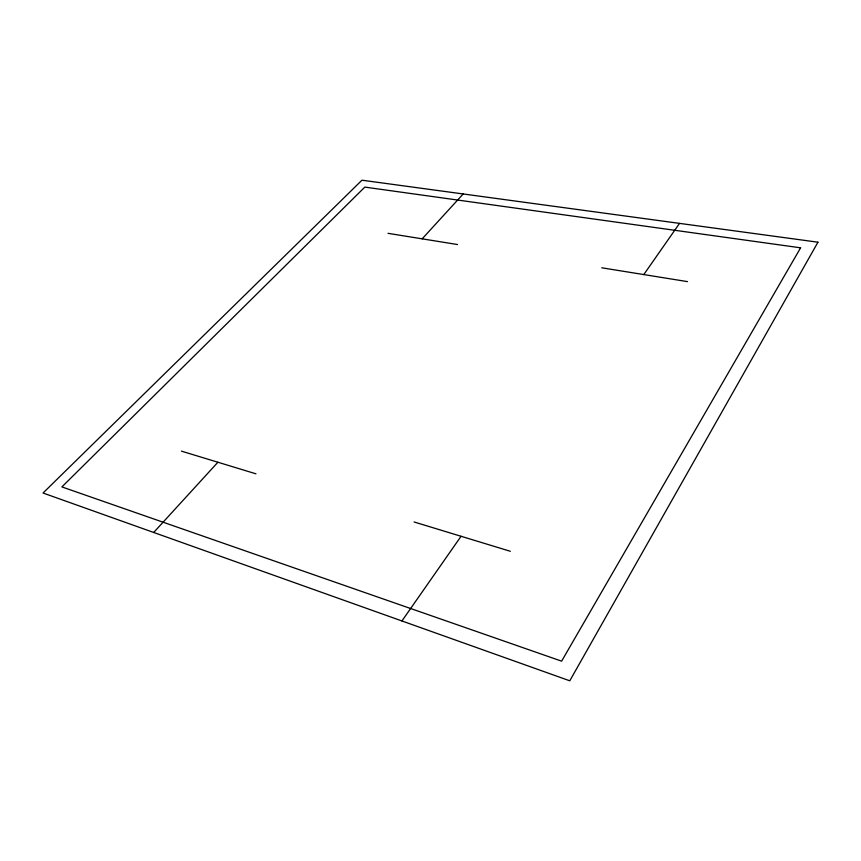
<?xml version="1.0" encoding="UTF-8"?>
<svg xmlns="http://www.w3.org/2000/svg" width="861" height="861" viewBox="0 0 861 861"><rect width="100%" height="100%" fill="white"/><g stroke="black" fill="none" stroke-linecap="round" stroke-linejoin="round"><path stroke-width="1.29" d="M401.936 620.964L461.065 536.274M643.791 274.573L679.544 223.376M153.699 532.464L217.908 462.239M422.17 238.831L463.196 193.962M388.031 233.331L457.514 244.535M601.731 267.793L687.519 281.622M181.391 451.121L255.975 473.83M414.076 521.97L510.325 551.277M817.95 242.199L569.778 680.803L43.05 493.019L361.954 180.197L817.95 242.199M800.601 247.817L561.62 661.162L61.895 486.917L364.827 187.106L800.601 247.817"/></g></svg>
